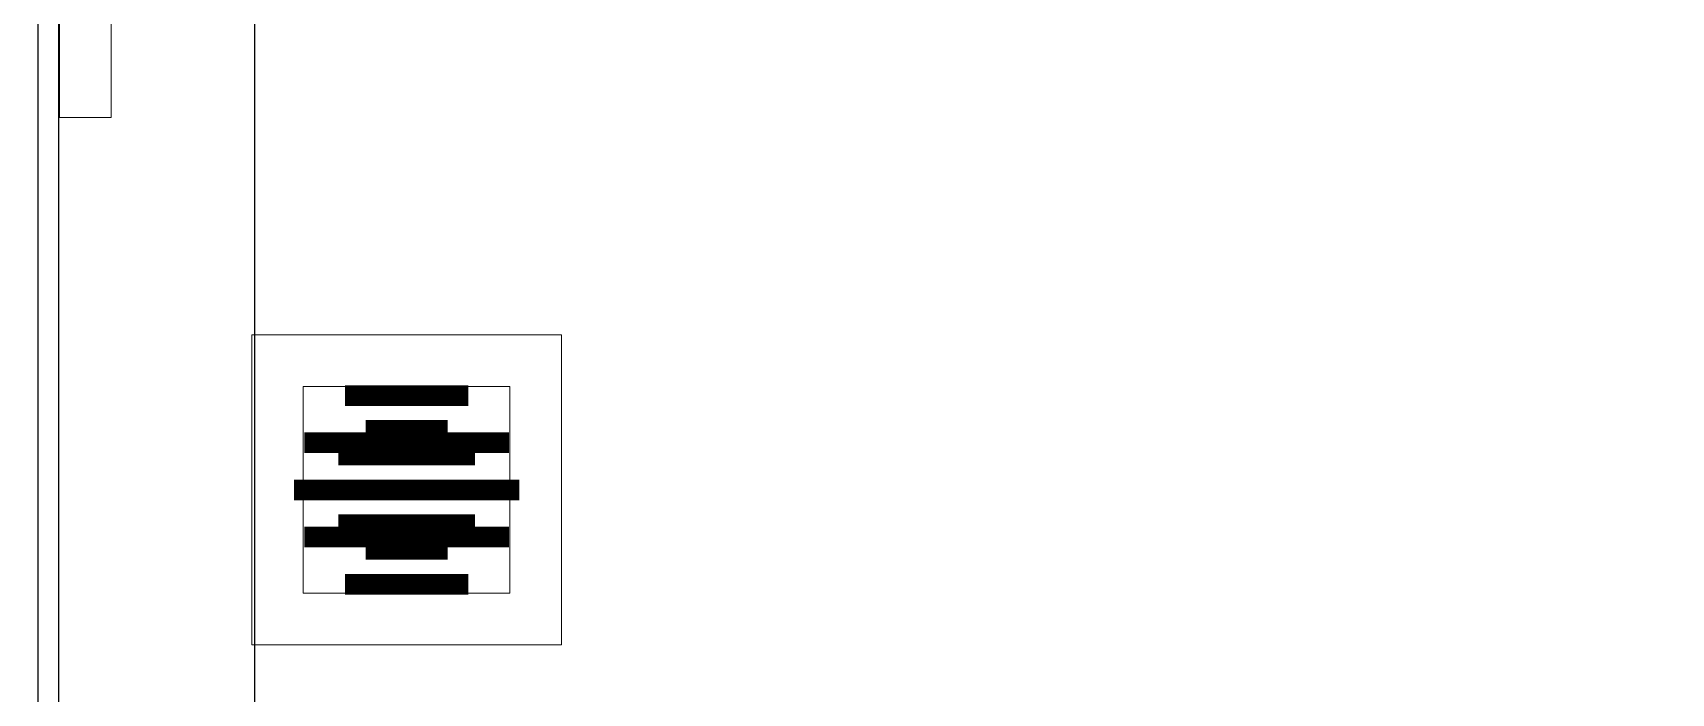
# Model space of a CAD drawing. Header units: millimetres. Extents: x -343543 to 400519, y -115663 to 104219.
# Drawn here: x -177161 to -176368, y 6671 to 6990 of the extents above; entities that cross this region are included whole.
import ezdxf

# ---------------------------------------------------------------- set-up
doc = ezdxf.new("R2010")
doc.units = ezdxf.units.MM
doc.layers.get('0').update_dxf_attribs({"color": 231, "lineweight": 0})
for name, color, linetype, lineweight in [('A-PATT', 252, 'Continuous', 9), ('A-SYMBOLS', 10, 'Continuous', 13), ('XREF MAT BANG TUONG XAY$0$01.Xref _MB T1$0$A-FURN', 8, 'Continuous', 5), ('XREF MAT BANG TUONG XAY$0$01.Xref _MB T1$0$A-FURN @ 50', 8, 'Continuous', 5), ('XREF MAT BANG TUONG XAY$0$01.Xref _MB T1$0$A-FURN @ 75', 8, 'Continuous', 5), ('XREF MAT BANG TUONG XAY$0$01.Xref _MB T1$0$A-TEXT', 8, 'Continuous', 25)]:
    doc.layers.add(name, color=color, linetype=linetype, lineweight=lineweight)
doc.layers.add('XREF MAT BANG TUONG XAY$0$A-FNSH', color=8, linetype='Continuous')
doc.layers.add('XREF MAT BANG TUONG XAY$0$A-FURN', color=8, linetype='Continuous')

# ---------------------------------------------------------------- blocks, each defined once
blk = doc.blocks.new('XREF MAT BANG TUONG XAY$0$01.Xref _MB T1$0$Drain')
at = {"color": 8}
blk.add_lwpolyline([(-1.2, -1.2), (1.2, -1.2), (1.2, 1.2), (-1.2, 1.2)], close=True, dxfattribs=at)
at = {"color": 8, "const_width": 0.16}
for points in [[(0, 0.873), (0, -0.873)], [(-0.365, 0.793), (-0.365, -0.793)], [(0.365, 0.793), (0.365, -0.793)], [(-0.731, 0.478), (-0.731, -0.478)], [(0.731, 0.478), (0.731, -0.478)]]:
    blk.add_lwpolyline(points, dxfattribs=at)
blk = doc.blocks.new('*U3476')
at = {"layer": 'XREF MAT BANG TUONG XAY$0$01.Xref _MB T1$0$A-FURN @ 50', "color": 8, "xscale": -41.66666666666669, "yscale": 41.66666666666669, "zscale": 41.66666666666669, "rotation": 270}
blk.add_blockref('XREF MAT BANG TUONG XAY$0$01.Xref _MB T1$0$Drain', (-4251.58, 3769), dxfattribs=at)
at = {"layer": 'XREF MAT BANG TUONG XAY$0$01.Xref _MB T1$0$A-FURN @ 75', "color": 8, "xscale": -62.50000000000004, "yscale": 62.50000000000004, "zscale": 62.50000000000002, "rotation": 270}
blk.add_blockref('XREF MAT BANG TUONG XAY$0$01.Xref _MB T1$0$Drain', (-4251.58, 3769), dxfattribs=at)
blk = doc.blocks.new('XREF MAT BANG TUONG XAY$0$01.Xref _MB T1$0$Phong tam')
at = {"layer": 'XREF MAT BANG TUONG XAY$0$A-FURN', "color": 8, "elevation": 0}
blk.add_lwpolyline([(-4325, 6965), (-4420.01, 6965), (-4420.01, 1480), (-4325, 1480)], close=True, dxfattribs=at)
at = {"layer": 'XREF MAT BANG TUONG XAY$0$01.Xref _MB T1$0$A-FURN', "linetype": 'Continuous'}
blk.add_blockref('*U3476', (0, 0), dxfattribs=at)
blk = doc.blocks.new('XREF MAT BANG NOI THAT')
at = {"color": 8}
blk.add_lwpolyline([(4185.44, 7449.25), (4210.44, 7449.25), (4210.44, 6949.25), (4185.44, 6949.25)], close=True, dxfattribs=at)
blk = doc.blocks.new('01.Xref _MB T1')
at = {"layer": 'XREF MAT BANG TUONG XAY$0$01.Xref _MB T1$0$A-TEXT', "color": 8}
blk.add_blockref('XREF MAT BANG TUONG XAY$0$01.Xref _MB T1$0$Phong tam', (8605.00011, 2999.99999), dxfattribs=at)
at = {"layer": 'XREF MAT BANG TUONG XAY$0$A-FNSH', "color": 8}
for points in [[(-15.00005, 10225.00021), (1890.00118, 10225.00021), (1890.00119, 10824.86981), (2150.00118, 10825.00868), (2150.0015, 10225.00011), (3280.00058, 10225.00011), (3279.97659, 10825.03045), (3540.00118, 10824.96241), (3540.00133, 10224.99984), (5475.00011, 10224.99984), (5475.00011, 9964.99997), (4184.98961, 9965.00167), (4184.98236, 4479.99998), (5730.00011, 4479.99998)], [(-15.00005, 10215.00021), (1900.00118, 10215.00021), (1900.00119, 10814.87515), (2140.00118, 10815.00334), (2140.0015, 10215.00011), (3290.00098, 10215.00011), (3289.97699, 10815.02783), (3530.00118, 10814.96502), (3530.00133, 10214.99984), (5465.00011, 10214.99984), (5465.00011, 9974.99999), (4174.98962, 9975.00168), (4174.98235, 4469.99998), (5720.00011, 4469.99998)]]:
    blk.add_lwpolyline(points, dxfattribs=at)
at = {"layer": 'A-PATT', "color": 8}
blk.add_blockref('XREF MAT BANG NOI THAT', (0, 0), dxfattribs=at)

msp = doc.modelspace()

# ---------------------------------------------------------------- block references
at = {"layer": 'A-SYMBOLS'}
msp.add_blockref('01.Xref _MB T1', (-181333.08, 0), dxfattribs=at)

doc.saveas('drawing.dxf')
